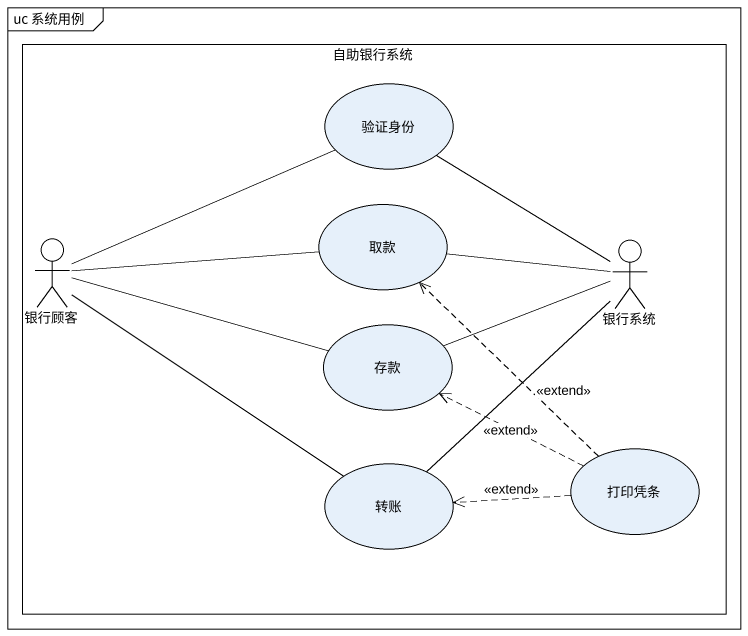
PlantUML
@startuml
mainframe uc 系统用例
rectangle 自助银行系统 {
  usecase 验证身份
  actor 银行顾客
  usecase 取款
  actor 银行系统
  usecase 存款
  usecase 转账
  usecase 打印凭条
}
验证身份 -left- 银行顾客
验证身份 -- 银行系统
银行顾客 -right- 取款
银行顾客 -right- 存款
银行顾客 -- 转账
取款 -right- 银行系统
存款 -right- 银行系统
转账 -up- 银行系统
打印凭条 .up.> 取款 : <<extend>>
打印凭条 .left.> 存款 : <<extend>>
打印凭条 .left.> 转账 : <<extend>>
@enduml
